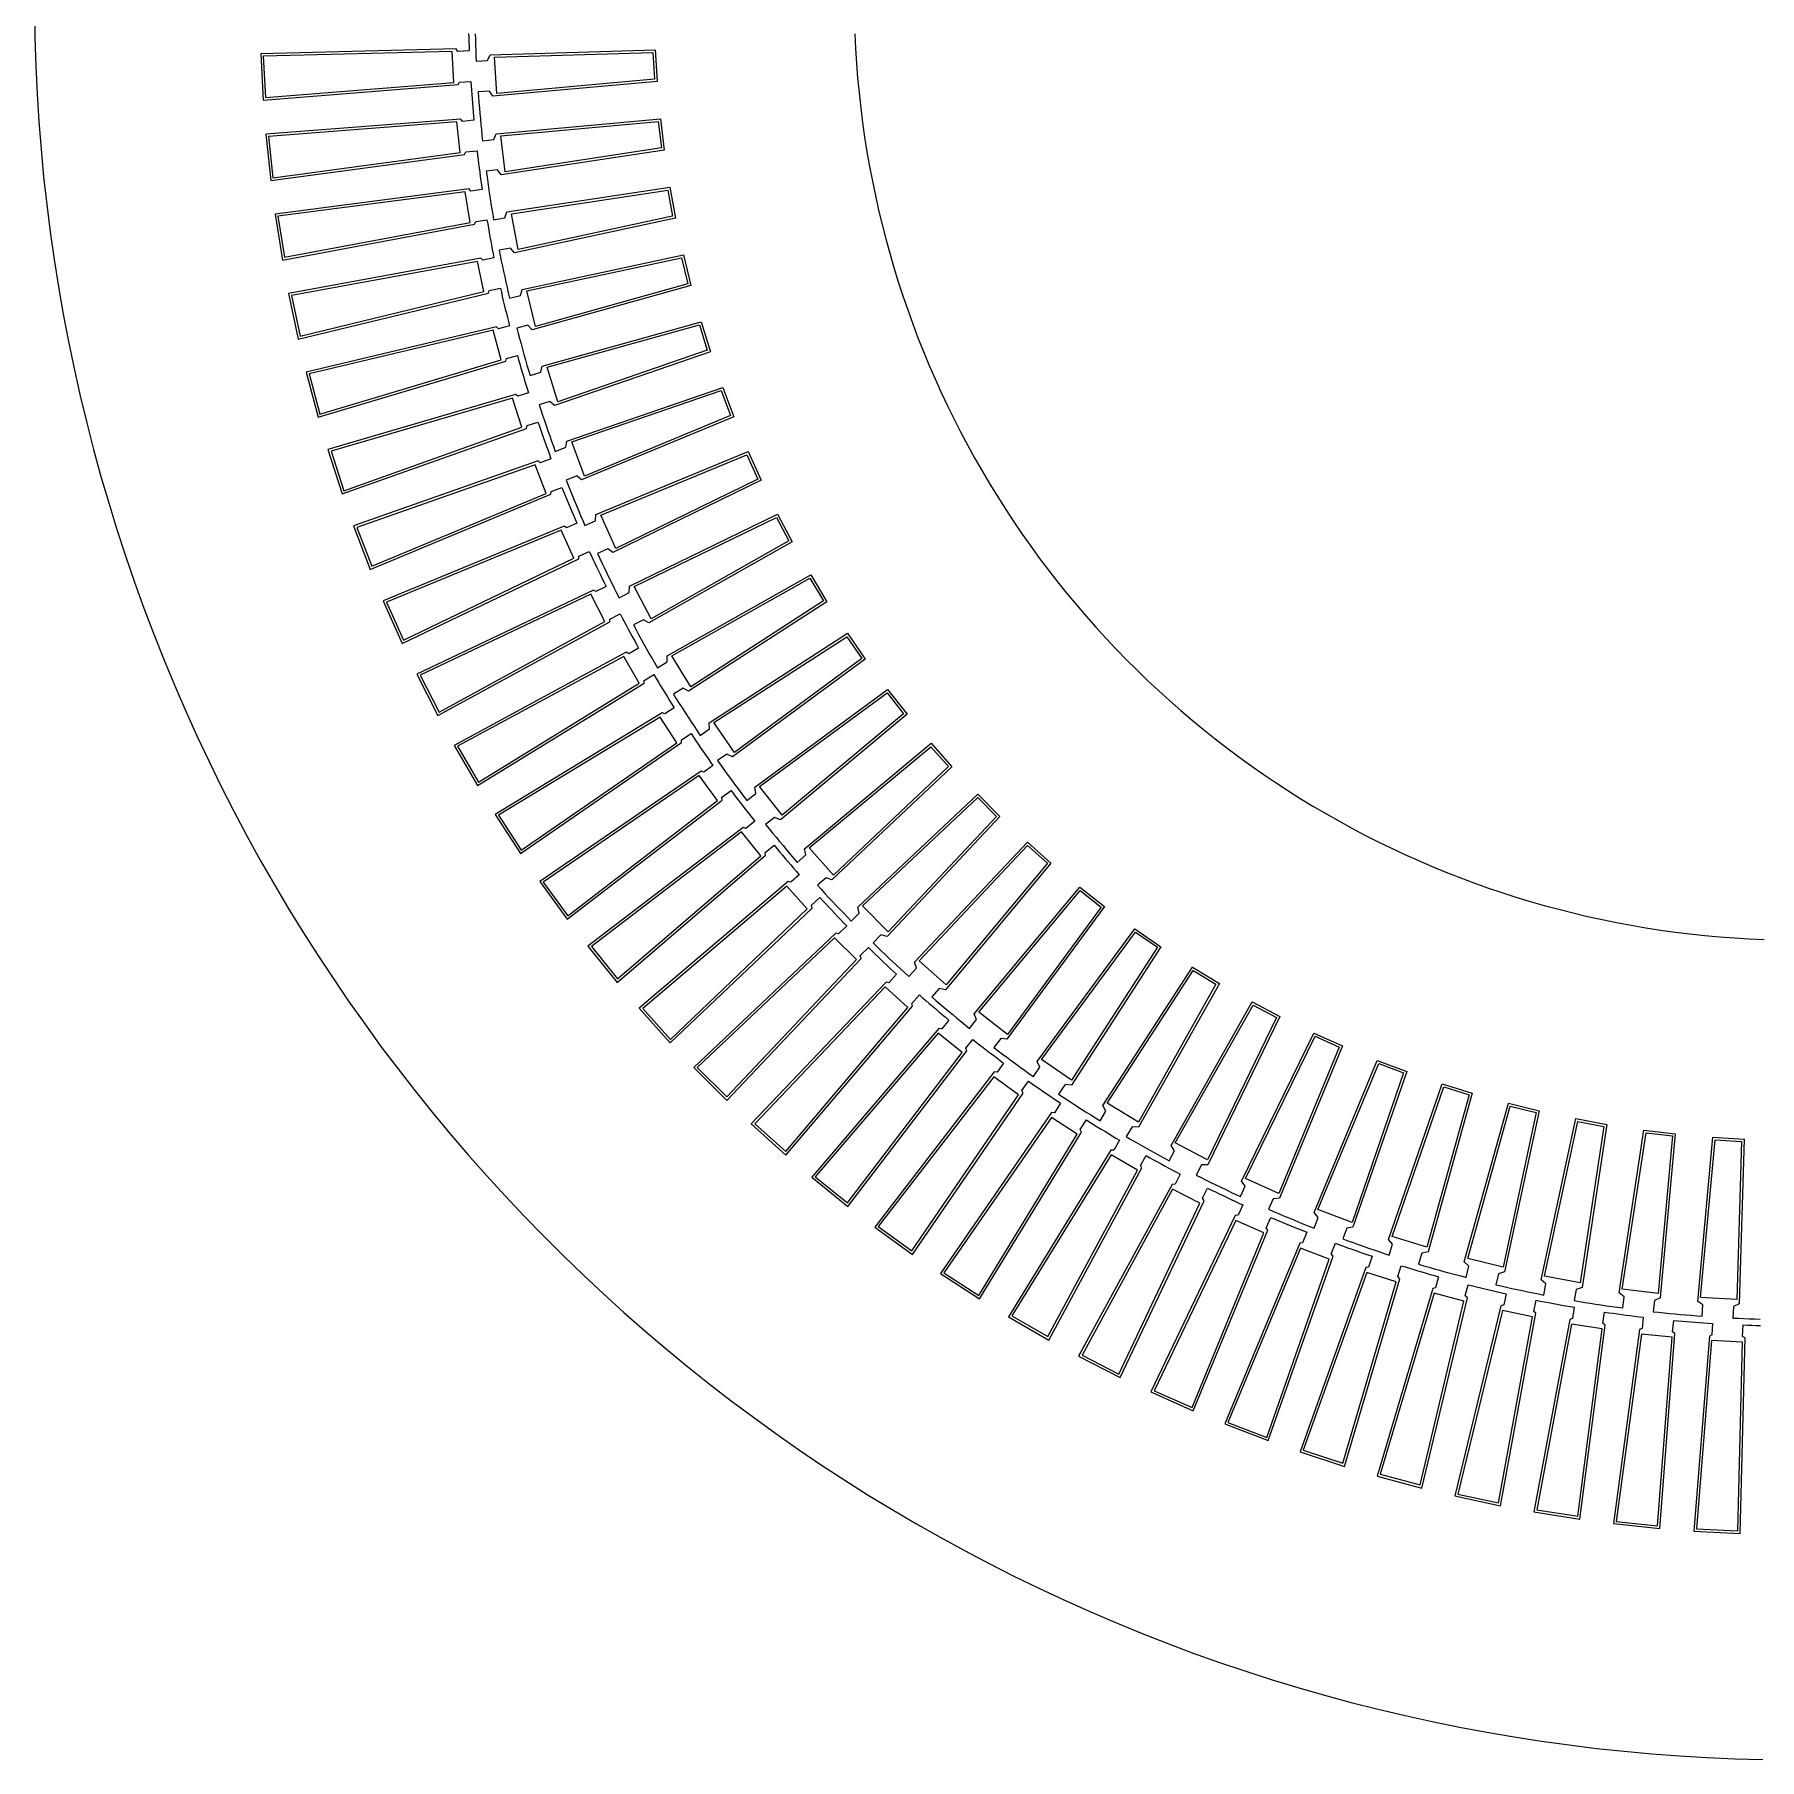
# Model space of a CAD drawing. Header units: metres. Extents: x -212 to 212, y -212 to 212.
# Drawn here: x -212.1 to -4.6, y -212.1 to -4.6 of the extents above; entities that cross this region are included whole.
import ezdxf

# ---------------------------------------------------------------- set-up
doc = ezdxf.new("R2010")
doc.units = ezdxf.units.M

msp = doc.modelspace()

# ---------------------------------------------------------------- linework, layer by layer
at = {"color": 255}
for points in [[(-212.14, -1.67, 0), (-212.09, -5.01, 0), (-211.98, -8.35, 0), (-211.83, -11.69, 0), (-211.62, -15.02, 0), (-211.35, -18.35, 0), (-211.04, -21.68, 0), (-210.67, -25, 0), (-210.25, -28.31, 0), (-209.78, -31.62, 0), (-209.25, -34.92, 0), (-208.68, -38.21, 0), (-208.05, -41.49, 0), (-207.37, -44.76, 0), (-206.64, -48.02, 0), (-205.86, -51.27, 0), (-205.03, -54.5, 0), (-204.14, -57.73, 0), (-203.21, -60.93, 0), (-202.22, -64.13, 0), (-201.19, -67.3, 0), (-200.1, -70.46, 0), (-198.97, -73.6, 0), (-197.79, -76.73, 0), (-196.55, -79.83, 0), (-195.27, -82.92, 0), (-193.94, -85.98, 0), (-192.56, -89.03, 0), (-191.14, -92.05, 0), (-189.67, -95.05, 0), (-188.15, -98.02, 0), (-186.58, -100.97, 0), (-184.97, -103.9, 0), (-183.31, -106.8, 0), (-181.6, -109.67, 0), (-179.85, -112.52, 0), (-178.06, -115.33, 0), (-176.22, -118.12, 0), (-174.34, -120.88, 0), (-172.41, -123.61, 0), (-170.45, -126.31, 0), (-168.44, -128.98, 0), (-166.38, -131.62, 0), (-164.29, -134.22, 0), (-162.16, -136.79, 0), (-159.98, -139.33, 0), (-157.77, -141.83, 0), (-155.52, -144.3, 0), (-153.22, -146.73, 0), (-150.89, -149.12, 0), (-148.53, -151.48, 0), (-146.12, -153.8, 0), (-143.68, -156.08, 0), (-141.21, -158.33, 0), (-138.7, -160.53, 0), (-136.15, -162.69, 0), (-133.57, -164.82, 0), (-130.96, -166.9, 0), (-128.32, -168.94, 0), (-125.64, -170.94, 0), (-122.93, -172.9, 0), (-120.2, -174.81, 0), (-117.43, -176.68, 0), (-114.63, -178.51, 0), (-111.81, -180.29, 0), (-108.95, -182.03, 0), (-106.07, -183.73, 0), (-103.17, -185.37, 0), (-100.24, -186.97, 0), (-97.28, -188.53, 0), (-94.3, -190.04, 0), (-91.29, -191.5, 0), (-88.27, -192.91, 0), (-85.22, -194.28, 0), (-82.15, -195.6, 0), (-79.06, -196.87, 0), (-75.95, -198.09, 0), (-72.82, -199.26, 0), (-69.67, -200.38, 0), (-66.51, -201.45, 0), (-63.33, -202.48, 0), (-60.13, -203.45, 0), (-56.92, -204.37, 0), (-53.7, -205.24, 0), (-50.46, -206.06, 0), (-47.21, -206.83, 0), (-43.94, -207.55, 0), (-40.67, -208.21, 0), (-37.39, -208.83, 0), (-34.09, -209.39, 0), (-30.79, -209.9, 0), (-27.48, -210.36, 0), (-24.17, -210.77, 0), (-20.85, -211.12, 0), (-17.52, -211.42, 0), (-14.19, -211.67, 0), (-10.85, -211.87, 0), (-7.52, -212.02, 0), (-4.18, -212.11, 0)], [(-159.91, -4.45, 0), (-159.89, -4.97, 0), (-159.87, -5.49, 0), (-159.85, -6, 0), (-159.83, -6.52, 0), (-161.2, -6.6, 0), (-161.39, -6.3, 0), (-184.92, -6.89, 0), (-184.63, -12.48, 0), (-161.17, -10.6, 0), (-161.01, -10.29, 0), (-159.64, -10.22, 0), (-159.61, -10.74, 0), (-159.57, -11.26, 0), (-159.53, -11.77, 0), (-159.49, -12.29, 0), (-159.45, -12.81, 0), (-159.41, -13.33, 0), (-159.37, -13.85, 0), (-159.32, -14.36, 0), (-159.27, -14.88, 0), (-160.64, -15.02, 0), (-160.84, -14.74, 0), (-184.31, -16.56, 0), (-183.72, -22.13, 0), (-160.39, -19.02, 0), (-160.25, -18.7, 0), (-158.89, -18.56, 0), (-158.83, -19.08, 0), (-158.76, -19.59, 0), (-158.7, -20.11, 0), (-158.63, -20.62, 0), (-158.56, -21.14, 0), (-158.5, -21.65, 0), (-158.42, -22.17, 0), (-158.35, -22.68, 0), (-158.28, -23.2, 0), (-159.63, -23.41, 0), (-159.85, -23.14, 0), (-183.19, -26.18, 0), (-182.31, -31.71, 0), (-159.18, -27.39, 0), (-159.05, -27.07, 0), (-157.7, -26.85, 0), (-157.61, -27.36, 0), (-157.52, -27.87, 0), (-157.43, -28.39, 0), (-157.34, -28.9, 0), (-157.24, -29.41, 0), (-157.14, -29.92, 0), (-157.05, -30.43, 0), (-156.95, -30.94, 0), (-156.85, -31.45, 0), (-158.19, -31.73, 0), (-158.42, -31.47, 0), (-181.57, -35.73, 0), (-180.4, -41.21, 0), (-157.53, -35.68, 0), (-157.42, -35.35, 0), (-156.08, -35.07, 0), (-155.96, -35.57, 0), (-155.85, -36.08, 0), (-155.73, -36.59, 0), (-155.61, -37.09, 0), (-155.49, -37.6, 0), (-155.36, -38.1, 0), (-155.24, -38.61, 0), (-155.11, -39.11, 0), (-154.99, -39.61, 0), (-156.31, -39.97, 0), (-156.56, -39.72, 0), (-179.45, -45.18, 0), (-178, -50.59, 0), (-155.44, -43.88, 0), (-155.35, -43.54, 0), (-154.03, -43.19, 0), (-153.89, -43.69, 0), (-153.74, -44.19, 0), (-153.6, -44.69, 0), (-153.45, -45.18, 0), (-153.31, -45.68, 0), (-153.16, -46.18, 0), (-153.01, -46.68, 0), (-152.85, -47.17, 0), (-152.7, -47.67, 0), (-154, -48.09, 0), (-154.26, -47.86, 0), (-176.84, -54.51, 0), (-175.11, -59.84, 0), (-152.93, -51.95, 0), (-152.86, -51.61, 0), (-151.56, -51.19, 0), (-151.39, -51.68, 0), (-151.22, -52.17, 0), (-151.05, -52.66, 0), (-150.88, -53.15, 0), (-150.7, -53.64, 0), (-150.53, -54.13, 0), (-150.35, -54.62, 0), (-150.18, -55.11, 0), (-150, -55.6, 0), (-151.28, -56.09, 0), (-151.55, -55.87, 0), (-173.74, -63.69, 0), (-171.74, -68.92, 0), (-150, -59.88, 0), (-149.95, -59.54, 0), (-148.67, -59.05, 0), (-148.48, -59.53, 0), (-148.28, -60.02, 0), (-148.09, -60.5, 0), (-147.89, -60.98, 0), (-147.69, -61.46, 0), (-147.49, -61.94, 0), (-147.29, -62.41, 0), (-147.09, -62.89, 0), (-146.88, -63.37, 0), (-148.13, -63.93, 0), (-148.41, -63.72, 0), (-170.17, -72.7, 0), (-167.89, -77.82, 0), (-146.66, -67.65, 0), (-146.63, -67.31, 0), (-145.38, -66.75, 0), (-145.16, -67.22, 0), (-144.94, -67.69, 0), (-144.72, -68.16, 0), (-144.5, -68.63, 0), (-144.27, -69.1, 0), (-144.05, -69.57, 0), (-143.82, -70.04, 0), (-143.59, -70.5, 0), (-143.36, -70.97, 0), (-144.58, -71.59, 0), (-144.88, -71.4, 0), (-166.13, -81.51, 0), (-163.59, -86.5, 0), (-142.92, -75.24, 0), (-142.9, -74.89, 0), (-141.68, -74.27, 0), (-141.44, -74.73, 0), (-141.2, -75.19, 0), (-140.95, -75.64, 0), (-140.71, -76.1, 0), (-140.46, -76.56, 0), (-140.21, -77.01, 0), (-139.96, -77.47, 0), (-139.71, -77.92, 0), (-139.45, -78.38, 0), (-140.64, -79.06, 0), (-140.94, -78.89, 0), (-161.64, -90.09, 0), (-158.84, -94.94, 0), (-138.79, -82.61, 0), (-138.79, -82.27, 0), (-137.6, -81.58, 0), (-137.34, -82.03, 0), (-137.07, -82.47, 0), (-136.8, -82.92, 0), (-136.53, -83.36, 0), (-136.26, -83.8, 0), (-135.99, -84.25, 0), (-135.71, -84.69, 0), (-135.44, -85.13, 0), (-135.16, -85.57, 0), (-136.31, -86.31, 0), (-136.62, -86.16, 0), (-156.7, -98.43, 0), (-153.65, -103.12, 0), (-134.28, -89.76, 0), (-134.29, -89.42, 0), (-133.14, -88.67, 0), (-132.85, -89.1, 0), (-132.56, -89.53, 0), (-132.27, -89.96, 0), (-131.98, -90.39, 0), (-131.69, -90.82, 0), (-131.39, -91.25, 0), (-131.09, -91.67, 0), (-130.8, -92.1, 0), (-130.5, -92.52, 0), (-131.61, -93.33, 0), (-131.92, -93.19, 0), (-151.34, -106.49, 0), (-148.05, -111.02, 0), (-129.39, -96.67, 0), (-129.43, -96.32, 0), (-128.32, -95.52, 0), (-128.01, -95.93, 0), (-127.7, -96.35, 0), (-127.38, -96.76, 0), (-127.07, -97.18, 0), (-126.75, -97.59, 0), (-126.43, -98, 0), (-126.12, -98.41, 0), (-125.8, -98.82, 0), (-125.47, -99.23, 0), (-126.54, -100.09, 0), (-126.86, -99.97, 0), (-145.56, -114.27, 0), (-142.03, -118.62, 0), (-124.16, -103.31, 0), (-124.21, -102.97, 0), (-123.15, -102.1, 0), (-122.81, -102.5, 0), (-122.48, -102.9, 0), (-122.14, -103.3, 0), (-121.81, -103.69, 0), (-121.47, -104.09, 0), (-121.13, -104.48, 0), (-120.79, -104.87, 0), (-120.45, -105.27, 0), (-120.11, -105.66, 0), (-121.13, -106.57, 0), (-121.46, -106.47, 0), (-139.38, -121.73, 0), (-135.63, -125.89, 0), (-118.58, -109.66, 0), (-118.65, -109.32, 0), (-117.63, -108.41, 0), (-117.28, -108.79, 0), (-116.93, -109.17, 0), (-116.57, -109.55, 0), (-116.21, -109.93, 0), (-115.86, -110.3, 0), (-115.5, -110.68, 0), (-115.14, -111.05, 0), (-114.78, -111.43, 0), (-114.41, -111.8, 0), (-115.38, -112.77, 0), (-115.72, -112.68, 0), (-132.82, -128.85, 0), (-128.85, -132.82, 0), (-112.68, -115.72, 0), (-112.77, -115.38, 0), (-111.8, -114.41, 0), (-111.43, -114.78, 0), (-111.05, -115.14, 0), (-110.68, -115.5, 0), (-110.3, -115.86, 0), (-109.93, -116.21, 0), (-109.55, -116.57, 0), (-109.17, -116.93, 0), (-108.79, -117.28, 0), (-108.41, -117.63, 0), (-109.32, -118.65, 0), (-109.66, -118.58, 0), (-125.89, -135.63, 0), (-121.73, -139.38, 0), (-106.47, -121.46, 0), (-106.57, -121.13, 0), (-105.66, -120.11, 0), (-105.27, -120.45, 0), (-104.87, -120.79, 0), (-104.48, -121.13, 0), (-104.09, -121.47, 0), (-103.69, -121.81, 0), (-103.3, -122.14, 0), (-102.9, -122.48, 0), (-102.5, -122.81, 0), (-102.1, -123.15, 0), (-102.97, -124.21, 0), (-103.31, -124.16, 0), (-118.62, -142.03, 0), (-114.27, -145.56, 0), (-99.97, -126.86, 0), (-100.09, -126.54, 0), (-99.23, -125.47, 0), (-98.82, -125.8, 0), (-98.41, -126.12, 0), (-98, -126.43, 0), (-97.59, -126.75, 0), (-97.18, -127.07, 0), (-96.76, -127.38, 0), (-96.35, -127.7, 0), (-95.93, -128.01, 0), (-95.52, -128.32, 0), (-96.32, -129.43, 0), (-96.67, -129.39, 0), (-111.02, -148.05, 0), (-106.49, -151.34, 0), (-93.19, -131.92, 0), (-93.33, -131.61, 0), (-92.52, -130.5, 0), (-92.1, -130.8, 0), (-91.67, -131.09, 0), (-91.25, -131.39, 0), (-90.82, -131.69, 0), (-90.39, -131.98, 0), (-89.96, -132.27, 0), (-89.53, -132.56, 0), (-89.1, -132.85, 0), (-88.67, -133.14, 0), (-89.42, -134.29, 0), (-89.76, -134.28, 0), (-103.12, -153.65, 0), (-98.43, -156.7, 0), (-86.16, -136.62, 0), (-86.31, -136.31, 0), (-85.57, -135.16, 0), (-85.13, -135.44, 0), (-84.69, -135.71, 0), (-84.25, -135.99, 0), (-83.8, -136.26, 0), (-83.36, -136.53, 0), (-82.92, -136.8, 0), (-82.47, -137.07, 0), (-82.03, -137.34, 0), (-81.58, -137.6, 0), (-82.27, -138.79, 0), (-82.61, -138.79, 0), (-94.94, -158.84, 0), (-90.09, -161.64, 0), (-78.89, -140.94, 0), (-79.06, -140.64, 0), (-78.38, -139.45, 0), (-77.92, -139.71, 0), (-77.47, -139.96, 0), (-77.01, -140.21, 0), (-76.56, -140.46, 0), (-76.1, -140.71, 0), (-75.64, -140.95, 0), (-75.19, -141.2, 0), (-74.73, -141.44, 0), (-74.27, -141.68, 0), (-74.89, -142.9, 0), (-75.24, -142.92, 0), (-86.5, -163.59, 0), (-81.51, -166.13, 0), (-71.4, -144.88, 0), (-71.59, -144.58, 0), (-70.97, -143.36, 0), (-70.5, -143.59, 0), (-70.04, -143.82, 0), (-69.57, -144.05, 0), (-69.1, -144.27, 0), (-68.63, -144.5, 0), (-68.16, -144.72, 0), (-67.69, -144.94, 0), (-67.22, -145.16, 0), (-66.75, -145.38, 0), (-67.31, -146.63, 0), (-67.65, -146.66, 0), (-77.82, -167.89, 0), (-72.7, -170.17, 0), (-63.72, -148.41, 0), (-63.93, -148.13, 0), (-63.37, -146.88, 0), (-62.89, -147.09, 0), (-62.41, -147.29, 0), (-61.94, -147.49, 0), (-61.46, -147.69, 0), (-60.98, -147.89, 0), (-60.5, -148.09, 0), (-60.02, -148.28, 0), (-59.53, -148.48, 0), (-59.05, -148.67, 0), (-59.54, -149.95, 0), (-59.88, -150, 0), (-68.92, -171.74, 0), (-63.69, -173.74, 0), (-55.87, -151.55, 0), (-56.09, -151.28, 0), (-55.6, -150, 0), (-55.11, -150.18, 0), (-54.62, -150.35, 0), (-54.13, -150.53, 0), (-53.64, -150.7, 0), (-53.15, -150.88, 0), (-52.66, -151.05, 0), (-52.17, -151.22, 0), (-51.68, -151.39, 0), (-51.19, -151.56, 0), (-51.61, -152.86, 0), (-51.95, -152.93, 0), (-59.84, -175.11, 0), (-54.51, -176.84, 0), (-47.86, -154.26, 0), (-48.09, -154, 0), (-47.67, -152.7, 0), (-47.17, -152.85, 0), (-46.68, -153.01, 0), (-46.18, -153.16, 0), (-45.68, -153.31, 0), (-45.18, -153.45, 0), (-44.69, -153.6, 0), (-44.19, -153.74, 0), (-43.69, -153.89, 0), (-43.19, -154.03, 0), (-43.54, -155.35, 0), (-43.88, -155.44, 0), (-50.59, -178, 0), (-45.18, -179.45, 0), (-39.72, -156.56, 0), (-39.97, -156.31, 0), (-39.61, -154.99, 0), (-39.11, -155.11, 0), (-38.61, -155.24, 0), (-38.1, -155.36, 0), (-37.6, -155.49, 0), (-37.09, -155.61, 0), (-36.59, -155.73, 0), (-36.08, -155.85, 0), (-35.57, -155.96, 0), (-35.07, -156.08, 0), (-35.35, -157.42, 0), (-35.68, -157.53, 0), (-41.21, -180.4, 0), (-35.73, -181.57, 0), (-31.47, -158.42, 0), (-31.73, -158.19, 0), (-31.45, -156.85, 0), (-30.94, -156.95, 0), (-30.43, -157.05, 0), (-29.92, -157.14, 0), (-29.41, -157.24, 0), (-28.9, -157.34, 0), (-28.39, -157.43, 0), (-27.87, -157.52, 0), (-27.36, -157.61, 0), (-26.85, -157.7, 0), (-27.07, -159.05, 0), (-27.39, -159.18, 0), (-31.71, -182.31, 0), (-26.18, -183.19, 0), (-23.14, -159.85, 0), (-23.41, -159.63, 0), (-23.2, -158.28, 0), (-22.68, -158.35, 0), (-22.17, -158.42, 0), (-21.65, -158.5, 0), (-21.14, -158.56, 0), (-20.62, -158.63, 0), (-20.11, -158.7, 0), (-19.59, -158.76, 0), (-19.08, -158.83, 0), (-18.56, -158.89, 0), (-18.7, -160.25, 0), (-19.02, -160.39, 0), (-22.13, -183.72, 0), (-16.56, -184.31, 0), (-14.74, -160.84, 0), (-15.02, -160.64, 0), (-14.88, -159.27, 0), (-14.36, -159.32, 0), (-13.85, -159.37, 0), (-13.33, -159.41, 0), (-12.81, -159.45, 0), (-12.29, -159.49, 0), (-11.77, -159.53, 0), (-11.26, -159.57, 0), (-10.74, -159.61, 0), (-10.22, -159.64, 0), (-10.29, -161.01, 0), (-10.6, -161.17, 0), (-12.48, -184.63, 0), (-6.89, -184.92, 0), (-6.3, -161.39, 0), (-6.6, -161.2, 0), (-6.52, -159.83, 0), (-6, -159.85, 0), (-5.49, -159.87, 0), (-4.97, -159.89, 0), (-4.45, -159.91, 0)], [(-159.11, -4.48, 0), (-159.09, -5.14, 0), (-159.07, -5.8, 0), (-159.05, -6.45, 0), (-159.02, -7.11, 0), (-158.99, -7.77, 0), (-157.62, -7.69, 0), (-157.29, -7.02, 0), (-137.46, -6.42, 0), (-137.23, -10.2, 0), (-156.99, -11.99, 0), (-157.4, -11.37, 0), (-158.76, -11.45, 0), (-158.72, -12.11, 0), (-158.66, -12.76, 0), (-158.61, -13.42, 0), (-158.55, -14.08, 0), (-158.49, -14.73, 0), (-158.43, -15.39, 0), (-158.37, -16.04, 0), (-158.3, -16.7, 0), (-158.23, -17.35, 0), (-156.87, -17.19, 0), (-156.58, -16.5, 0), (-136.82, -14.71, 0), (-136.37, -18.47, 0), (-155.98, -21.45, 0), (-156.43, -20.85, 0), (-157.78, -21.02, 0), (-157.69, -21.67, 0), (-157.6, -22.32, 0), (-157.51, -22.97, 0), (-157.41, -23.62, 0), (-157.31, -24.28, 0), (-157.21, -24.93, 0), (-157.11, -25.58, 0), (-157, -26.23, 0), (-156.89, -26.88, 0), (-155.55, -26.63, 0), (-155.3, -25.92, 0), (-135.69, -22.94, 0), (-135, -26.67, 0), (-154.4, -30.83, 0), (-154.88, -30.26, 0), (-156.23, -30.5, 0), (-156.1, -31.15, 0), (-155.97, -31.8, 0), (-155.84, -32.44, 0), (-155.7, -33.09, 0), (-155.56, -33.73, 0), (-155.42, -34.37, 0), (-155.28, -35.02, 0), (-155.13, -35.66, 0), (-154.98, -36.3, 0), (-153.66, -35.97, 0), (-153.45, -35.25, 0), (-134.05, -31.09, 0), (-133.15, -34.77, 0), (-152.25, -40.1, 0), (-152.77, -39.55, 0), (-154.1, -39.88, 0), (-153.93, -40.52, 0), (-153.76, -41.16, 0), (-153.59, -41.79, 0), (-153.42, -42.43, 0), (-153.24, -43.06, 0), (-153.06, -43.7, 0), (-152.88, -44.33, 0), (-152.7, -44.96, 0), (-152.51, -45.59, 0), (-151.2, -45.19, 0), (-151.04, -44.45, 0), (-131.93, -39.13, 0), (-130.81, -42.74, 0), (-149.55, -49.22, 0), (-150.11, -48.71, 0), (-151.41, -49.11, 0), (-151.21, -49.74, 0), (-151, -50.36, 0), (-150.79, -50.99, 0), (-150.58, -51.61, 0), (-150.36, -52.24, 0), (-150.14, -52.86, 0), (-149.92, -53.48, 0), (-149.7, -54.1, 0), (-149.48, -54.72, 0), (-148.2, -54.23, 0), (-148.08, -53.49, 0), (-129.33, -47.02, 0), (-127.99, -50.56, 0), (-146.31, -58.16, 0), (-146.89, -57.68, 0), (-148.17, -58.17, 0), (-147.93, -58.78, 0), (-147.68, -59.39, 0), (-147.44, -60, 0), (-147.19, -60.61, 0), (-146.93, -61.22, 0), (-146.68, -61.83, 0), (-146.42, -62.43, 0), (-146.16, -63.04, 0), (-145.9, -63.64, 0), (-144.65, -63.08, 0), (-144.58, -62.33, 0), (-126.25, -54.75, 0), (-124.7, -58.2, 0), (-142.53, -66.88, 0), (-143.14, -66.44, 0), (-144.39, -67.01, 0), (-144.11, -67.6, 0), (-143.83, -68.2, 0), (-143.54, -68.79, 0), (-143.26, -69.39, 0), (-142.97, -69.98, 0), (-142.68, -70.57, 0), (-142.39, -71.16, 0), (-142.09, -71.75, 0), (-141.79, -72.34, 0), (-140.58, -71.7, 0), (-140.55, -70.95, 0), (-122.72, -62.27, 0), (-120.96, -65.62, 0), (-138.23, -75.37, 0), (-138.87, -74.97, 0), (-140.08, -75.6, 0), (-139.76, -76.18, 0), (-139.45, -76.76, 0), (-139.13, -77.33, 0), (-138.81, -77.91, 0), (-138.48, -78.48, 0), (-138.16, -79.06, 0), (-137.83, -79.63, 0), (-137.5, -80.2, 0), (-137.17, -80.76, 0), (-136, -80.06, 0), (-136.01, -79.31, 0), (-118.74, -69.56, 0), (-116.78, -72.81, 0), (-133.43, -83.58, 0), (-134.09, -83.21, 0), (-135.26, -83.92, 0), (-134.91, -84.48, 0), (-134.56, -85.04, 0), (-134.21, -85.59, 0), (-133.85, -86.15, 0), (-133.49, -86.7, 0), (-133.13, -87.25, 0), (-132.77, -87.8, 0), (-132.41, -88.35, 0), (-132.04, -88.9, 0), (-130.91, -88.12, 0), (-130.97, -87.37, 0), (-114.32, -76.61, 0), (-112.17, -79.72, 0), (-128.14, -91.48, 0), (-128.82, -91.16, 0), (-129.94, -91.93, 0), (-129.56, -92.47, 0), (-129.18, -93.01, 0), (-128.79, -93.54, 0), (-128.4, -94.07, 0), (-128.01, -94.6, 0), (-127.62, -95.13, 0), (-127.23, -95.66, 0), (-126.83, -96.19, 0), (-126.43, -96.71, 0), (-125.35, -95.87, 0), (-125.46, -95.12, 0), (-109.48, -83.37, 0), (-107.15, -86.35, 0), (-122.38, -99.05, 0), (-123.08, -98.77, 0), (-124.16, -99.61, 0), (-123.74, -100.13, 0), (-123.33, -100.64, 0), (-122.91, -101.15, 0), (-122.49, -101.65, 0), (-122.07, -102.16, 0), (-121.64, -102.66, 0), (-121.22, -103.17, 0), (-120.79, -103.67, 0), (-120.36, -104.17, 0), (-119.34, -103.26, 0), (-119.49, -102.53, 0), (-104.25, -89.83, 0), (-101.74, -92.66, 0), (-116.18, -106.26, 0), (-116.89, -106.02, 0), (-117.91, -106.93, 0), (-117.47, -107.41, 0), (-117.03, -107.9, 0), (-116.58, -108.38, 0), (-116.13, -108.86, 0), (-115.68, -109.34, 0), (-115.22, -109.82, 0), (-114.77, -110.3, 0), (-114.31, -110.77, 0), (-113.85, -111.24, 0), (-112.89, -110.28, 0), (-113.08, -109.55, 0), (-98.64, -95.96, 0), (-95.96, -98.64, 0), (-109.55, -113.08, 0), (-110.28, -112.89, 0), (-111.24, -113.85, 0), (-110.77, -114.31, 0), (-110.3, -114.77, 0), (-109.82, -115.22, 0), (-109.34, -115.68, 0), (-108.86, -116.13, 0), (-108.38, -116.58, 0), (-107.9, -117.03, 0), (-107.41, -117.47, 0), (-106.93, -117.91, 0), (-106.02, -116.89, 0), (-106.26, -116.18, 0), (-92.66, -101.74, 0), (-89.83, -104.25, 0), (-102.53, -119.49, 0), (-103.26, -119.34, 0), (-104.17, -120.36, 0), (-103.67, -120.79, 0), (-103.17, -121.22, 0), (-102.66, -121.64, 0), (-102.16, -122.07, 0), (-101.65, -122.49, 0), (-101.15, -122.91, 0), (-100.64, -123.33, 0), (-100.13, -123.74, 0), (-99.61, -124.16, 0), (-98.77, -123.08, 0), (-99.05, -122.38, 0), (-86.35, -107.15, 0), (-83.37, -109.48, 0), (-95.12, -125.46, 0), (-95.87, -125.35, 0), (-96.71, -126.43, 0), (-96.19, -126.83, 0), (-95.66, -127.23, 0), (-95.13, -127.62, 0), (-94.6, -128.01, 0), (-94.07, -128.4, 0), (-93.54, -128.79, 0), (-93.01, -129.18, 0), (-92.47, -129.56, 0), (-91.93, -129.94, 0), (-91.16, -128.82, 0), (-91.48, -128.14, 0), (-79.72, -112.17, 0), (-76.61, -114.32, 0), (-87.37, -130.97, 0), (-88.12, -130.91, 0), (-88.9, -132.04, 0), (-88.35, -132.41, 0), (-87.8, -132.77, 0), (-87.25, -133.13, 0), (-86.7, -133.49, 0), (-86.15, -133.85, 0), (-85.59, -134.21, 0), (-85.04, -134.56, 0), (-84.48, -134.91, 0), (-83.92, -135.26, 0), (-83.21, -134.09, 0), (-83.58, -133.43, 0), (-72.81, -116.78, 0), (-69.56, -118.74, 0), (-79.31, -136.01, 0), (-80.06, -136, 0), (-80.76, -137.17, 0), (-80.2, -137.5, 0), (-79.63, -137.83, 0), (-79.06, -138.16, 0), (-78.48, -138.48, 0), (-77.91, -138.81, 0), (-77.33, -139.13, 0), (-76.76, -139.45, 0), (-76.18, -139.76, 0), (-75.6, -140.08, 0), (-74.97, -138.87, 0), (-75.37, -138.23, 0), (-65.62, -120.96, 0), (-62.27, -122.72, 0), (-70.95, -140.55, 0), (-71.7, -140.58, 0), (-72.34, -141.79, 0), (-71.75, -142.09, 0), (-71.16, -142.39, 0), (-70.57, -142.68, 0), (-69.98, -142.97, 0), (-69.39, -143.26, 0), (-68.79, -143.54, 0), (-68.2, -143.83, 0), (-67.6, -144.11, 0), (-67.01, -144.39, 0), (-66.44, -143.14, 0), (-66.88, -142.53, 0), (-58.2, -124.7, 0), (-54.75, -126.25, 0), (-62.33, -144.58, 0), (-63.08, -144.65, 0), (-63.64, -145.9, 0), (-63.04, -146.16, 0), (-62.43, -146.42, 0), (-61.83, -146.68, 0), (-61.22, -146.93, 0), (-60.61, -147.19, 0), (-60, -147.44, 0), (-59.39, -147.68, 0), (-58.78, -147.93, 0), (-58.17, -148.17, 0), (-57.68, -146.89, 0), (-58.16, -146.31, 0), (-50.56, -127.99, 0), (-47.02, -129.33, 0), (-53.49, -148.08, 0), (-54.23, -148.2, 0), (-54.72, -149.48, 0), (-54.1, -149.7, 0), (-53.48, -149.92, 0), (-52.86, -150.14, 0), (-52.24, -150.36, 0), (-51.61, -150.58, 0), (-50.99, -150.79, 0), (-50.36, -151, 0), (-49.74, -151.21, 0), (-49.11, -151.41, 0), (-48.71, -150.11, 0), (-49.22, -149.55, 0), (-42.74, -130.81, 0), (-39.13, -131.93, 0), (-44.45, -151.04, 0), (-45.19, -151.2, 0), (-45.59, -152.51, 0), (-44.96, -152.7, 0), (-44.33, -152.88, 0), (-43.7, -153.06, 0), (-43.06, -153.24, 0), (-42.43, -153.42, 0), (-41.79, -153.59, 0), (-41.16, -153.76, 0), (-40.52, -153.93, 0), (-39.88, -154.1, 0), (-39.55, -152.77, 0), (-40.1, -152.25, 0), (-34.77, -133.15, 0), (-31.09, -134.05, 0), (-35.25, -153.45, 0), (-35.97, -153.66, 0), (-36.3, -154.98, 0), (-35.66, -155.13, 0), (-35.02, -155.28, 0), (-34.37, -155.42, 0), (-33.73, -155.56, 0), (-33.09, -155.7, 0), (-32.44, -155.84, 0), (-31.8, -155.97, 0), (-31.15, -156.1, 0), (-30.5, -156.23, 0), (-30.26, -154.88, 0), (-30.83, -154.4, 0), (-26.67, -135, 0), (-22.94, -135.69, 0), (-25.92, -155.3, 0), (-26.63, -155.55, 0), (-26.88, -156.89, 0), (-26.23, -157, 0), (-25.58, -157.11, 0), (-24.93, -157.21, 0), (-24.28, -157.31, 0), (-23.62, -157.41, 0), (-22.97, -157.51, 0), (-22.32, -157.6, 0), (-21.67, -157.69, 0), (-21.02, -157.78, 0), (-20.85, -156.43, 0), (-21.45, -155.98, 0), (-18.47, -136.37, 0), (-14.71, -136.82, 0), (-16.5, -156.58, 0), (-17.19, -156.87, 0), (-17.35, -158.23, 0), (-16.7, -158.3, 0), (-16.04, -158.37, 0), (-15.39, -158.43, 0), (-14.73, -158.49, 0), (-14.08, -158.55, 0), (-13.42, -158.61, 0), (-12.76, -158.66, 0), (-12.11, -158.72, 0), (-11.45, -158.76, 0), (-11.37, -157.4, 0), (-11.99, -156.99, 0), (-10.2, -137.23, 0), (-6.42, -137.46, 0), (-7.02, -157.29, 0), (-7.69, -157.62, 0), (-7.77, -158.99, 0), (-7.11, -159.02, 0), (-6.45, -159.05, 0), (-5.8, -159.07, 0), (-5.14, -159.09, 0), (-4.48, -159.11, 0)], [(-113.43, -4.47, 0), (-113.34, -6.25, 0), (-113.23, -8.04, 0), (-113.09, -9.82, 0), (-112.92, -11.6, 0), (-112.72, -13.38, 0), (-112.5, -15.15, 0), (-112.25, -16.92, 0), (-111.97, -18.68, 0), (-111.66, -20.44, 0), (-111.32, -22.2, 0), (-110.96, -23.95, 0), (-110.57, -25.69, 0), (-110.15, -27.43, 0), (-109.7, -29.16, 0), (-109.23, -30.89, 0), (-108.73, -32.6, 0), (-108.2, -34.31, 0), (-107.65, -36.01, 0), (-107.07, -37.7, 0), (-106.46, -39.38, 0), (-105.83, -41.05, 0), (-105.17, -42.72, 0), (-104.48, -44.37, 0), (-103.77, -46.01, 0), (-103.03, -47.64, 0), (-102.27, -49.25, 0), (-101.48, -50.86, 0), (-100.67, -52.45, 0), (-99.83, -54.03, 0), (-98.97, -55.59, 0), (-98.08, -57.14, 0), (-97.17, -58.68, 0), (-96.23, -60.2, 0), (-95.27, -61.71, 0), (-94.29, -63.2, 0), (-93.28, -64.68, 0), (-92.25, -66.14, 0), (-91.2, -67.59, 0), (-90.12, -69.01, 0), (-89.03, -70.42, 0), (-87.91, -71.82, 0), (-86.76, -73.19, 0), (-85.6, -74.55, 0), (-84.42, -75.89, 0), (-83.21, -77.21, 0), (-81.99, -78.51, 0), (-80.74, -79.79, 0), (-79.47, -81.05, 0), (-78.19, -82.29, 0), (-76.88, -83.51, 0), (-75.56, -84.71, 0), (-74.21, -85.89, 0), (-72.85, -87.05, 0), (-71.47, -88.19, 0), (-70.07, -89.3, 0), (-68.66, -90.4, 0), (-67.23, -91.47, 0), (-65.78, -92.51, 0), (-64.31, -93.54, 0), (-62.83, -94.54, 0), (-61.34, -95.52, 0), (-59.82, -96.47, 0), (-58.3, -97.4, 0), (-56.76, -98.31, 0), (-55.2, -99.19, 0), (-53.63, -100.04, 0), (-52.05, -100.88, 0), (-50.46, -101.68, 0), (-48.85, -102.47, 0), (-47.23, -103.22, 0), (-45.6, -103.95, 0), (-43.96, -104.66, 0), (-42.3, -105.34, 0), (-40.64, -105.99, 0), (-38.96, -106.62, 0), (-37.28, -107.22, 0), (-35.59, -107.79, 0), (-33.89, -108.34, 0), (-32.18, -108.86, 0), (-30.46, -109.35, 0), (-28.73, -109.82, 0), (-27, -110.26, 0), (-25.26, -110.67, 0), (-23.51, -111.05, 0), (-21.76, -111.41, 0), (-20, -111.74, 0), (-18.24, -112.04, 0), (-16.48, -112.31, 0), (-14.71, -112.56, 0), (-12.93, -112.77, 0), (-11.15, -112.96, 0), (-9.37, -113.13, 0), (-7.59, -113.26, 0), (-5.81, -113.36, 0), (-4.02, -113.44, 0)], [(-161.88, -6.63, 0), (-184.61, -7.17, 0), (-184.34, -12.16, 0), (-161.68, -10.33, 0), (-161.88, -6.63, 0)], [(-156.77, -7.28, 0), (-137.74, -6.74, 0), (-137.55, -9.92, 0), (-156.51, -11.66, 0), (-156.77, -7.28, 0)], [(-161.31, -15.09, 0), (-183.98, -16.82, 0), (-183.46, -21.8, 0), (-160.92, -18.77, 0), (-161.31, -15.09, 0)], [(-156.04, -16.74, 0), (-137.09, -15.04, 0), (-136.7, -18.2, 0), (-155.52, -21.09, 0), (-156.04, -16.74, 0)], [(-160.3, -23.51, 0), (-182.85, -26.43, 0), (-182.06, -31.37, 0), (-159.72, -27.17, 0), (-160.3, -23.51, 0)], [(-154.75, -26.13, 0), (-135.93, -23.29, 0), (-135.35, -26.42, 0), (-153.96, -30.44, 0), (-154.75, -26.13, 0)], [(-158.85, -31.87, 0), (-181.21, -35.96, 0), (-180.17, -40.85, 0), (-158.08, -35.49, 0), (-158.85, -31.87, 0)], [(-152.89, -35.42, 0), (-134.27, -31.45, 0), (-133.51, -34.55, 0), (-151.84, -39.68, 0), (-152.89, -35.42, 0)], [(-156.96, -40.14, 0), (-179.08, -45.4, 0), (-177.79, -50.23, 0), (-156, -43.72, 0), (-156.96, -40.14, 0)], [(-150.47, -44.59, 0), (-132.13, -39.5, 0), (-131.18, -42.55, 0), (-149.17, -48.78, 0), (-150.47, -44.59, 0)], [(-147.5, -53.59, 0), (-129.5, -47.41, 0), (-128.37, -50.39, 0), (-145.95, -57.7, 0), (-147.5, -53.59, 0)], [(-154.64, -48.3, 0), (-176.46, -54.71, 0), (-174.91, -59.46, 0), (-153.5, -51.82, 0), (-154.64, -48.3, 0)], [(-144, -62.4, 0), (-126.41, -55.14, 0), (-125.1, -58.05, 0), (-142.2, -66.4, 0), (-144, -62.4, 0)], [(-151.9, -56.33, 0), (-173.35, -63.87, 0), (-171.56, -68.54, 0), (-150.58, -59.78, 0), (-151.9, -56.33, 0)], [(-148.75, -64.2, 0), (-169.77, -72.85, 0), (-167.74, -77.42, 0), (-147.24, -67.58, 0), (-148.75, -64.2, 0)], [(-139.97, -70.98, 0), (-122.84, -62.67, 0), (-121.36, -65.5, 0), (-137.93, -74.87, 0), (-139.97, -70.98, 0)], [(-135.43, -79.31, 0), (-118.84, -69.98, 0), (-117.19, -72.7, 0), (-133.16, -83.06, 0), (-135.43, -79.31, 0)], [(-145.18, -71.9, 0), (-165.73, -81.64, 0), (-163.46, -86.09, 0), (-143.5, -75.2, 0), (-145.18, -71.9, 0)], [(-130.39, -87.34, 0), (-114.39, -77.02, 0), (-112.58, -79.65, 0), (-127.9, -90.95, 0), (-130.39, -87.34, 0)], [(-141.22, -79.4, 0), (-161.23, -90.2, 0), (-158.73, -94.53, 0), (-139.37, -82.6, 0), (-141.22, -79.4, 0)], [(-124.88, -95.05, 0), (-109.54, -83.79, 0), (-107.57, -86.3, 0), (-122.18, -98.51, 0), (-124.88, -95.05, 0)], [(-136.87, -86.68, 0), (-156.29, -98.51, 0), (-153.56, -102.71, 0), (-134.86, -89.78, 0), (-136.87, -86.68, 0)], [(-118.91, -102.42, 0), (-104.28, -90.25, 0), (-102.16, -92.64, 0), (-116, -105.7, 0), (-118.91, -102.42, 0)], [(-132.15, -93.73, 0), (-150.92, -106.56, 0), (-147.98, -110.6, 0), (-129.97, -96.72, 0), (-132.15, -93.73, 0)], [(-112.51, -109.41, 0), (-98.64, -96.38, 0), (-96.38, -98.64, 0), (-109.41, -112.51, 0), (-112.51, -109.41, 0)], [(-127.06, -100.51, 0), (-145.13, -114.31, 0), (-141.99, -118.2, 0), (-124.73, -103.39, 0), (-127.06, -100.51, 0)], [(-105.7, -116, 0), (-92.64, -102.16, 0), (-90.25, -104.28, 0), (-102.42, -118.91, 0), (-105.7, -116, 0)], [(-121.63, -107.03, 0), (-138.95, -121.75, 0), (-135.61, -125.47, 0), (-119.15, -109.78, 0), (-121.63, -107.03, 0)], [(-98.51, -122.18, 0), (-86.3, -107.57, 0), (-83.79, -109.54, 0), (-95.05, -124.88, 0), (-98.51, -122.18, 0)], [(-115.86, -113.24, 0), (-132.39, -128.85, 0), (-128.85, -132.39, 0), (-113.24, -115.86, 0), (-115.86, -113.24, 0)], [(-90.95, -127.9, 0), (-79.65, -112.58, 0), (-77.02, -114.39, 0), (-87.34, -130.39, 0), (-90.95, -127.9, 0)], [(-83.06, -133.16, 0), (-72.7, -117.19, 0), (-69.98, -118.84, 0), (-79.31, -135.43, 0), (-83.06, -133.16, 0)], [(-109.78, -119.15, 0), (-125.47, -135.61, 0), (-121.75, -138.95, 0), (-107.03, -121.63, 0), (-109.78, -119.15, 0)], [(-74.87, -137.93, 0), (-65.5, -121.36, 0), (-62.67, -122.84, 0), (-70.98, -139.97, 0), (-74.87, -137.93, 0)], [(-103.39, -124.73, 0), (-118.2, -141.99, 0), (-114.31, -145.13, 0), (-100.51, -127.06, 0), (-103.39, -124.73, 0)], [(-66.4, -142.2, 0), (-58.05, -125.1, 0), (-55.14, -126.41, 0), (-62.4, -144, 0), (-66.4, -142.2, 0)], [(-57.7, -145.95, 0), (-50.39, -128.37, 0), (-47.41, -129.5, 0), (-53.59, -147.5, 0), (-57.7, -145.95, 0)], [(-96.72, -129.97, 0), (-110.6, -147.98, 0), (-106.56, -150.92, 0), (-93.73, -132.15, 0), (-96.72, -129.97, 0)], [(-48.78, -149.17, 0), (-42.55, -131.18, 0), (-39.5, -132.13, 0), (-44.59, -150.47, 0), (-48.78, -149.17, 0)], [(-89.78, -134.86, 0), (-102.71, -153.56, 0), (-98.51, -156.29, 0), (-86.68, -136.87, 0), (-89.78, -134.86, 0)], [(-39.68, -151.84, 0), (-34.55, -133.51, 0), (-31.45, -134.27, 0), (-35.42, -152.89, 0), (-39.68, -151.84, 0)], [(-30.44, -153.96, 0), (-26.42, -135.35, 0), (-23.29, -135.93, 0), (-26.13, -154.75, 0), (-30.44, -153.96, 0)], [(-21.09, -155.52, 0), (-18.2, -136.7, 0), (-15.04, -137.09, 0), (-16.74, -156.04, 0), (-21.09, -155.52, 0)], [(-11.66, -156.51, 0), (-9.92, -137.55, 0), (-6.74, -137.74, 0), (-7.28, -156.77, 0), (-11.66, -156.51, 0)], [(-82.6, -139.37, 0), (-94.53, -158.73, 0), (-90.2, -161.23, 0), (-79.4, -141.22, 0), (-82.6, -139.37, 0)], [(-75.2, -143.5, 0), (-86.09, -163.46, 0), (-81.64, -165.73, 0), (-71.9, -145.18, 0), (-75.2, -143.5, 0)], [(-67.58, -147.24, 0), (-77.42, -167.74, 0), (-72.85, -169.77, 0), (-64.2, -148.75, 0), (-67.58, -147.24, 0)], [(-59.78, -150.58, 0), (-68.54, -171.56, 0), (-63.87, -173.35, 0), (-56.33, -151.9, 0), (-59.78, -150.58, 0)], [(-51.82, -153.5, 0), (-59.46, -174.91, 0), (-54.71, -176.46, 0), (-48.3, -154.64, 0), (-51.82, -153.5, 0)], [(-43.72, -156, 0), (-50.23, -177.79, 0), (-45.4, -179.08, 0), (-40.14, -156.96, 0), (-43.72, -156, 0)], [(-35.49, -158.08, 0), (-40.85, -180.17, 0), (-35.96, -181.21, 0), (-31.87, -158.85, 0), (-35.49, -158.08, 0)], [(-27.17, -159.72, 0), (-31.37, -182.06, 0), (-26.43, -182.85, 0), (-23.51, -160.3, 0), (-27.17, -159.72, 0)], [(-18.77, -160.92, 0), (-21.8, -183.46, 0), (-16.82, -183.98, 0), (-15.09, -161.31, 0), (-18.77, -160.92, 0)], [(-10.33, -161.68, 0), (-12.16, -184.34, 0), (-7.17, -184.61, 0), (-6.63, -161.88, 0), (-10.33, -161.68, 0)]]:
    msp.add_polyline3d(points, dxfattribs=at)

doc.saveas('drawing.dxf')
